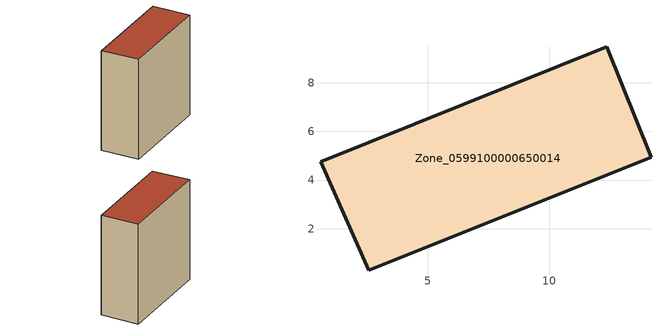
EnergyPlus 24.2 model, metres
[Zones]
Zone_0599100000650014
 floor ground (C_G): 12.36,9.47 14.18,4.95 2.58,0.3 0.59,4.76 z3.6
 wall outside (C_F): 14.18,4.95 12.36,9.47 0.59,4.76 2.58,0.3 14.18,4.95 z3.6:16.73
 roof outside (C_R): 0.59,4.76 2.58,0.3 14.18,4.95 12.36,9.47 z16.73
[BUILDING]
Pand.0599100000650014: North Axis=0; Terrain=City; Loads Convergence Tolerance Value=0.04; Temperature Convergence Tolerance Value=0.4; Solar Distribution=FullExterior; Maximum Number of Warmup Days=25; Minimum Number of Warmup Days=1
[Site:Location]
Rotterdam.The.Hague.AP_ZH_NLD Design_Conditions: Latitude=51.96; Longitude=4.45; Time Zone=1; Elevation=-4.5
[SITE:GROUNDTEMPERATURE:BUILDINGSURFACE]
18, 18, 18, 18, 18, 18, 18, 18, 18, 18, 18, 18
[MATERIAL] Thermal Absorptance=0.9; Solar Absorptance=0.7; Visible Absorptance=0.7
Name | Roughness | Thickness | Conductivity | Density | Specific Heat
G.TI.1946 | MediumSmooth | 0.15 | 1 | 540 | 1210
F.TI.1946 | Rough | 0.3 | 0.857143 | 1920 | 840
R.TI.1946 | MediumRough | 0.2 | 0.1 | 1500 | 1000
[CONSTRUCTION]
C_G: G.TI.1946
C_F: F.TI.1946
C_R: R.TI.1946
[ZONE]
Zone_0599100000650014: Type=1; Multiplier=1; Ceiling Height=Autocalculate; Volume=Autocalculate; Floor Area=autocalculate; Part of Total Floor Area=Yes
[ZONEINFILTRATION:DESIGNFLOWRATE]
Infil_Zone_0599100000650014: Zone or ZoneList or Space or SpaceList=Zone_0599100000650014; Schedule=AlwaysOn; Design Flow Rate Calculation Method=Flow/Area; Flow Rate per Floor Area=0.003; Constant Term Coefficient=1; Temperature Term Coefficient=0; Velocity Term Coefficient=0; Velocity Squared Term Coefficient=0
[HVACTEMPLATE:ZONE:IDEALLOADSAIRSYSTEM]
Zone_0599100000650014: Maximum Heating Supply Air Temperature=50; Minimum Cooling Supply Air Temperature=13; Maximum Heating Supply Air Humidity Ratio=0.0156; Minimum Cooling Supply Air Humidity Ratio=0.0077; Heating Limit=NoLimit; Cooling Limit=NoLimit; Dehumidification Control Type=ConstantSensibleHeatRatio; Cooling Sensible Heat Ratio=0.7; Dehumidification Setpoint=60; Humidification Control Type=None; Humidification Setpoint=30; Outdoor Air Method=None; Outdoor Air Flow Rate per Person=0.00944; Outdoor Air Flow Rate per Zone Floor Area=0; Outdoor Air Flow Rate per Zone=0; Demand Controlled Ventilation Type=None; Outdoor Air Economizer Type=NoEconomizer; Heat Recovery Type=None; Sensible Heat Recovery Effectiveness=0.7; Latent Heat Recovery Effectiveness=0.65
[ZONECONTROL:THERMOSTAT]
ThermostatControl_Zone_0599100000650014: Zone or ZoneList=Zone_0599100000650014; Control Type Schedule=DualSetpointControlType; Control 1=Thermostat_Zone_0599100000650014; Temperature Difference Between Cutout And Setpoint=0
[THERMOSTATSETPOINT:DUALSETPOINT]
Thermostat_Zone_0599100000650014: Heating Setpoint Temperature Schedule=HeatingSetpoint_Zone_0599100000650014; Cooling Setpoint Temperature Schedule=CoolingSetpoint_Zone_0599100000650014
[SCHEDULE:COMPACT]
HeatingSetpoint_Zone_0599100000650014: Through: 12/31, For: AllDays, Until: 24:00, 21
CoolingSetpoint_Zone_0599100000650014: Through: 12/31, For: AllDays, Until: 24:00, 24
DualSetpointControlType: Through: 12/31, For: AllDays, Until: 24:00, 4
AlwaysOn: Through: 12/31, For: AllDays, Until: 24:00, 1
